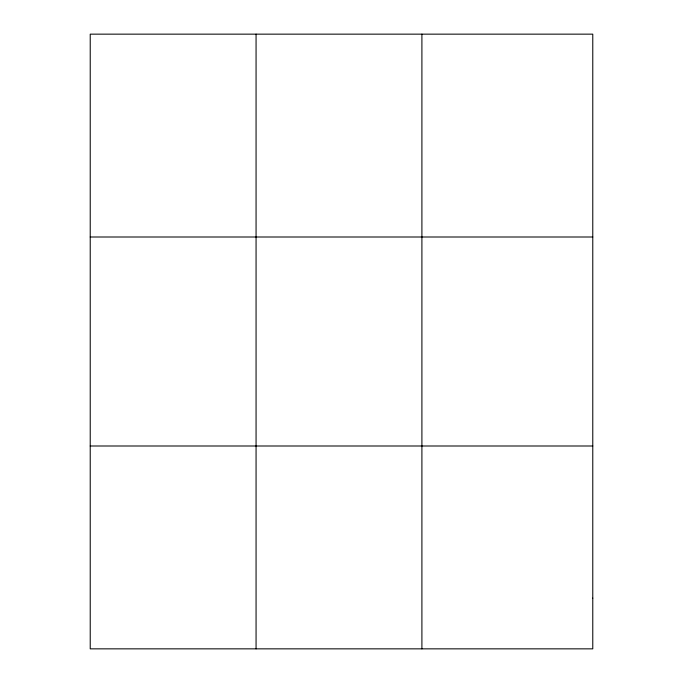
<?xml version="1.0" encoding="UTF-8"?>
<svg xmlns="http://www.w3.org/2000/svg" width="683" height="683" viewBox="0 0 683 683"><rect width="100%" height="100%" fill="white"/><g stroke="black" fill="none" stroke-linecap="round" stroke-linejoin="round"><path stroke-width="1.02" d="M256.065 34.15L256.065 648.85M421.906 34.15L421.906 648.85M90.224 237.001L592.776 237.001M90.224 445.999L592.776 445.999M592.776 598.137L592.776 648.85L90.224 648.85L90.224 34.15L592.776 34.15L592.776 598.137"/></g></svg>
